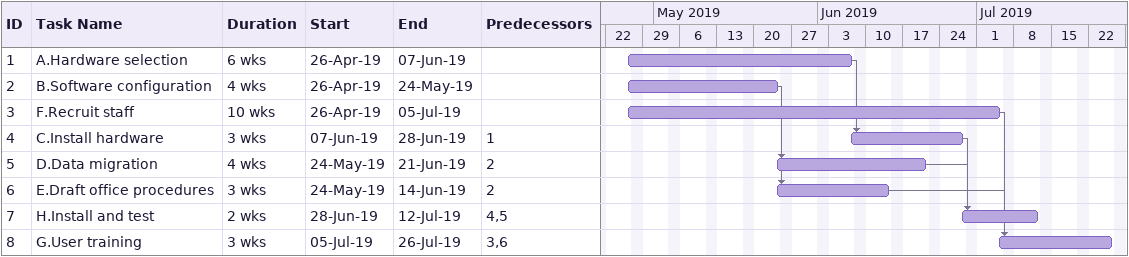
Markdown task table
| ID | Task | Duration | Start | Finish | Predecessors |
|---|---|---|---|---|---|
| 1 | A.Hardware selection | 6w | 2019-04-26 | 2019-06-07 |  |
| 2 | B.Software configuration | 4w | 2019-04-26 | 2019-05-24 |  |
| 3 | F.Recruit staff | 10w | 2019-04-26 | 2019-07-05 |  |
| 4 | C.Install hardware | 3w | 2019-06-07 | 2019-06-28 | 1 |
| 5 | D.Data migration | 4w | 2019-05-24 | 2019-06-21 | 2 |
| 6 | E.Draft office procedures | 3w | 2019-05-24 | 2019-06-14 | 2 |
| 7 | H.Install and test | 2w | 2019-06-28 | 2019-07-12 | 4, 5 |
| 8 | G.User training | 3w | 2019-07-05 | 2019-07-26 | 3, 6 |
